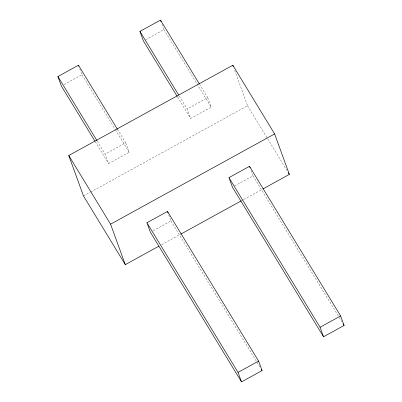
<?xml version="1.0" encoding="UTF-8"?>
<svg xmlns="http://www.w3.org/2000/svg" width="402" height="402" viewBox="0 0 402 402"><rect width="100%" height="100%" fill="white"/><g stroke="black" fill="none" stroke-linecap="round" stroke-linejoin="round"><path stroke-width="0.3" stroke-dasharray="2.01 1.51" d="M64.079 84.556L81.933 74.732L79.691 68.581M145.564 39.728L163.956 29.607L161.921 24.014M125.685 142.775L129.148 152.288L108.59 163.594L105.133 154.082L125.685 142.775L117.545 129.404M207.708 97.651L211.171 107.163L190.618 118.469L187.156 108.962L207.708 97.651L199.568 84.279M83.49 195.98L90.078 192.357M90.626 192.055L247.542 105.731L234.306 69.37M153.107 230.773L170.956 220.954L168.714 214.804M234.587 185.95L252.979 175.83L250.536 169.116M161.514 244.728L180.166 234.466M241.617 200.658L243.26 199.754M243.808 199.452L262.466 189.191M247.542 105.731L287.39 171.182M163.956 29.607L211.171 107.163M252.979 175.83L338.861 316.887M339.187 317.424L341.8 321.716M179.337 96.123L187.156 108.962M177.589 97.078L190.618 118.469M81.933 74.732L115.148 129.288M115.469 129.821L129.148 152.288M170.956 220.954L259.777 366.835M97.314 141.248L105.133 154.082M95.244 141.665L108.59 163.594"/><path stroke-width="0.6" d="M94.917 141.132L61.375 86.043L57.913 76.531L78.47 65.224L117.545 129.404M177.267 96.54L143.398 40.919L139.936 31.406L160.493 20.1L199.241 83.747M158.77 246.235L125.298 264.647L83.49 195.98L68.762 155.514L232.808 65.265L274.621 133.936L289.35 174.403L263.014 188.89M125.298 264.647L110.57 224.18L274.621 133.936M146.941 222.753L167.493 211.447L258.602 361.081L262.064 370.594L241.507 381.9L150.403 232.261L146.941 222.753L238.044 372.393L241.507 381.9M228.964 177.629L249.516 166.322L340.625 315.957L344.087 325.469L323.53 336.775L232.426 187.141L228.964 177.629L320.067 327.268L323.53 336.775M180.714 234.165L241.064 200.965M238.044 372.393L258.602 361.081M320.067 327.268L340.625 315.957M288.37 172.79L289.35 174.403M343.107 323.861L344.087 325.469M139.936 31.406L178.689 95.053M261.411 369.518L262.064 370.594M57.913 76.531L96.993 140.715M68.762 155.514L110.57 224.18M232.808 65.265L233.235 66.441M249.516 166.322L250.129 168.001M160.694 20.658L161.107 21.778M167.493 211.447L168.106 213.125M78.47 65.224L78.877 66.345"/></g></svg>
